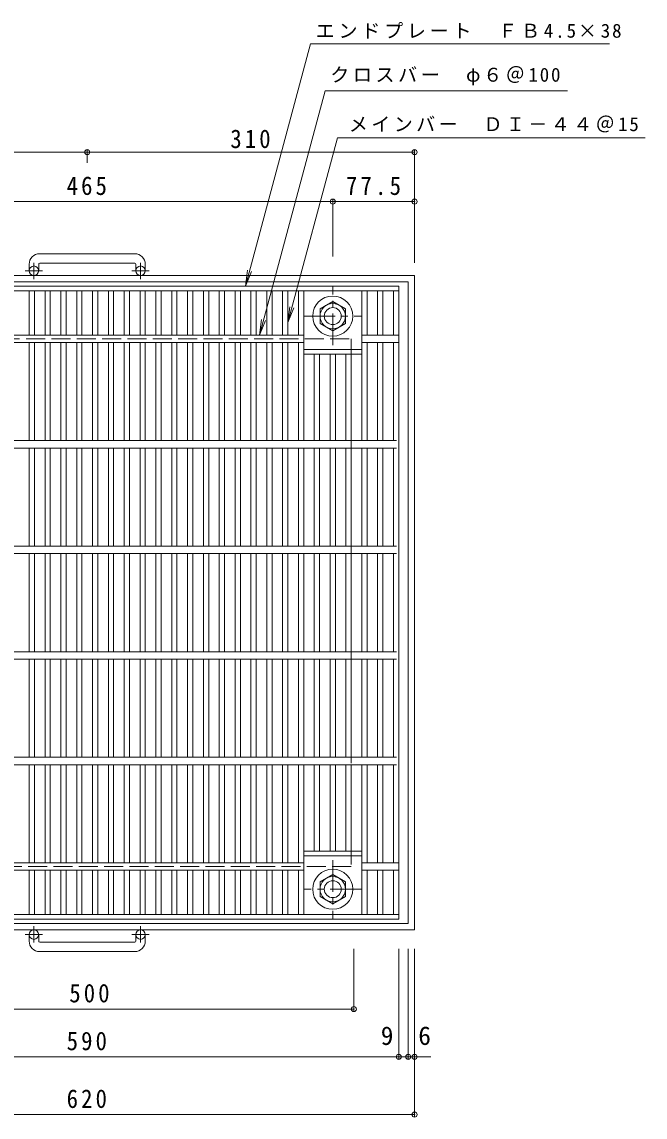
# Model space of a CAD drawing. Units: millimetres at full size, sheet at 1:6. Extents: x -1006 to 940, y -829 to 817.
# Drawn here: x -504 to 86, y -221 to 817 of the extents above; entities that cross this region are included whole.
import ezdxf
from ezdxf.enums import TextEntityAlignment as Align

# ---------------------------------------------------------------- set-up
doc = ezdxf.new("R2010")
doc.units = ezdxf.units.MM
doc.header["$LTSCALE"] = 6
doc.header["$PDMODE"] = 32
doc.header["$PDSIZE"] = 4.8
doc.linetypes.add('CHAIN1', pattern=[8, 5, -1, 1, -1])
doc.linetypes.add('DASHED3', pattern=[4, 3, -1])
for name, color, linetype, lineweight in [('E-1', 2, 'Continuous', 9), ('E-2', 3, 'Continuous', 9), ('E-4', 7, 'Continuous', 9), ('E-5', 7, 'Continuous', 9)]:
    doc.layers.add(name, color=color, linetype=linetype, lineweight=lineweight)
doc.styles.add('ＭＳ ゴシック', font='')
doc.styles.get('ＭＳ ゴシック').set_extended_font_data('MS Gothic')

msp = doc.modelspace()

# ---------------------------------------------------------------- linework, layer by layer
at = {"layer": 'E-1'}
for p, q in [((-397.443, 597.416), (-487.443, 597.416)), ((-497.443, 587.417), (-497.443, 581.317)), ((-488.443, 587.417), (-488.443, 581.317)), ((-487.443, 588.417), (-397.443, 588.417)), ((-396.443, 587.417), (-396.443, 581.317)), ((-387.443, 587.417), (-387.443, 581.317)), ((-752.442, 576.817), (-132.443, 576.817)), ((-746.443, 570.817), (-138.443, 570.817)), ((-138.443, 570.817), (-138.443, -37.183)), ((-132.443, 576.817), (-132.443, -43.183)), ((-746.443, -37.183), (-138.443, -37.183)), ((-752.442, -43.183), (-132.443, -43.183)), ((-497.443, -53.784), (-497.443, -47.683)), ((-488.443, -53.784), (-488.443, -47.683)), ((-396.443, -53.784), (-396.443, -47.683)), ((-387.443, -53.784), (-387.443, -47.683)), ((-487.443, -54.783), (-397.443, -54.783)), ((-397.443, -63.784), (-487.443, -63.784))]:
    msp.add_line(p, q, dxfattribs=at)
at = {"layer": 'E-1', "linetype": 'CHAIN1'}
for p, q in [((-484.779, 581.317), (-501.187, 581.317)), ((-492.943, 573.209), (-492.943, 588.807)), ((-383.78, 581.317), (-400.187, 581.317)), ((-391.942, 573.209), (-391.942, 588.807)), ((-209.943, 510.68), (-209.943, 565.954)), ((-237.579, 538.317), (-182.306, 538.317)), ((-209.943, 22.953), (-209.943, -32.32)), ((-182.306, -4.684), (-237.58, -4.684)), ((-492.943, -39.576), (-492.943, -55.173)), ((-391.942, -39.576), (-391.942, -55.173)), ((-484.779, -47.683), (-501.187, -47.683)), ((-383.78, -47.683), (-400.187, -47.683))]:
    msp.add_line(p, q, dxfattribs=at)
at = {"layer": 'E-1', "linetype": 'DASHED3'}
for p, q in [((-692.442, 516.816), (-192.443, 516.816)), ((-192.443, 516.816), (-192.443, 16.817)), ((-192.443, 16.817), (-692.442, 16.817))]:
    msp.add_line(p, q, dxfattribs=at)
at = {"layer": 'E-1'}
for points in [[(-197.942, 545.244), (-197.942, 531.388), (-209.943, 524.46), (-221.942, 531.388), (-221.942, 545.244), (-209.943, 552.173)], [(-221.943, -11.611), (-221.943, 2.245), (-209.943, 9.174), (-197.943, 2.245), (-197.943, -11.611), (-209.943, -18.54)]]:
    msp.add_lwpolyline(points, close=True, dxfattribs=at)
for centre, radius in [((-492.943, 581.317), 4.5), ((-391.942, 581.317), 4.5), ((-209.943, 538.317), 19), ((-209.943, 538.317), 12), ((-209.943, 538.317), 8), ((-209.943, -4.684), 19), ((-209.943, -4.684), 12), ((-209.943, -4.684), 8), ((-492.943, -47.683), 4.5), ((-391.942, -47.683), 4.5)]:
    msp.add_circle(centre, radius, dxfattribs=at)
for centre, radius, start, end in [((-487.443, 587.417), 10, 90, 180), ((-397.443, 587.417), 10, 0, 90), ((-487.443, 587.417), 1, 90, 180), ((-397.443, 587.417), 1, 0, 90), ((-487.443, -53.784), 10, 180, 270), ((-487.443, -53.784), 1, 180, 270), ((-397.443, -53.784), 10, 270, 0), ((-397.443, -53.784), 1, 270, 0)]:
    msp.add_arc(centre, radius, start, end, dxfattribs=at)
at = {"layer": 'E-2'}
for p, q in [((-737.443, 566.817), (-147.442, 566.817)), ((-737.443, 562.317), (-147.442, 562.317)), ((-497.443, 520.316), (-497.443, 562.317)), ((-492.442, 520.316), (-492.442, 562.317)), ((-482.443, 520.316), (-482.443, 562.317)), ((-477.442, 520.316), (-477.442, 562.317)), ((-467.443, 520.316), (-467.443, 562.317)), ((-462.442, 520.316), (-462.442, 562.317)), ((-452.443, 520.316), (-452.443, 562.317)), ((-447.442, 520.316), (-447.442, 562.317)), ((-437.443, 520.316), (-437.443, 562.317)), ((-432.442, 520.316), (-432.442, 562.317)), ((-422.443, 520.316), (-422.443, 562.317)), ((-417.442, 520.316), (-417.442, 562.317)), ((-407.443, 520.316), (-407.443, 562.317)), ((-402.442, 520.316), (-402.442, 562.317)), ((-392.443, 520.316), (-392.443, 562.317)), ((-387.442, 520.316), (-387.442, 562.317)), ((-377.443, 520.316), (-377.443, 562.317)), ((-372.442, 520.316), (-372.442, 562.317)), ((-362.443, 520.316), (-362.443, 562.317)), ((-357.442, 520.316), (-357.442, 562.317)), ((-347.443, 520.316), (-347.443, 562.317)), ((-342.442, 520.316), (-342.442, 562.317)), ((-332.443, 520.316), (-332.443, 562.317)), ((-327.442, 520.316), (-327.442, 562.317)), ((-317.443, 520.316), (-317.443, 562.317)), ((-312.442, 520.316), (-312.442, 562.317)), ((-302.443, 520.316), (-302.443, 562.317)), ((-297.442, 520.316), (-297.442, 562.317)), ((-287.443, 520.316), (-287.443, 562.317)), ((-282.442, 520.316), (-282.442, 562.317)), ((-272.443, 520.316), (-272.443, 562.317)), ((-267.442, 520.316), (-267.442, 562.317)), ((-257.443, 520.316), (-257.443, 562.317)), ((-252.442, 520.316), (-252.442, 562.317)), ((-242.443, 520.316), (-242.443, 562.317)), ((-237.442, 420.316), (-237.442, 562.317)), ((-182.443, 420.316), (-182.443, 562.317)), ((-177.442, 520.316), (-177.442, 562.317)), ((-167.443, 520.316), (-167.443, 562.317)), ((-162.442, 520.316), (-162.442, 562.317)), ((-152.443, 520.316), (-152.443, 562.317)), ((-147.442, -33.183), (-147.442, 566.817)), ((-237.442, 520.316), (-647.263, 520.316)), ((-147.442, 520.316), (-182.443, 520.316)), ((-237.442, 513.316), (-647.263, 513.316)), ((-497.443, 420.316), (-497.443, 513.316)), ((-492.442, 420.316), (-492.442, 513.316)), ((-482.443, 420.316), (-482.443, 513.316)), ((-477.442, 420.316), (-477.442, 513.316)), ((-467.443, 420.316), (-467.443, 513.316)), ((-462.442, 420.316), (-462.442, 513.316)), ((-452.443, 420.316), (-452.443, 513.316)), ((-447.442, 420.316), (-447.442, 513.316)), ((-437.443, 420.316), (-437.443, 513.316)), ((-432.442, 420.316), (-432.442, 513.316)), ((-422.443, 420.316), (-422.443, 513.316)), ((-417.442, 420.316), (-417.442, 513.316)), ((-407.443, 420.316), (-407.443, 513.316)), ((-402.442, 420.316), (-402.442, 513.316)), ((-392.443, 420.316), (-392.443, 513.316)), ((-387.442, 420.316), (-387.442, 513.316)), ((-377.443, 420.316), (-377.443, 513.316)), ((-372.442, 420.316), (-372.442, 513.316)), ((-362.443, 420.316), (-362.443, 513.316)), ((-357.442, 420.316), (-357.442, 513.316)), ((-347.443, 420.316), (-347.443, 513.316)), ((-342.442, 420.316), (-342.442, 513.316)), ((-332.443, 420.316), (-332.443, 513.316)), ((-327.442, 420.316), (-327.442, 513.316)), ((-317.443, 420.316), (-317.443, 513.316)), ((-312.442, 420.316), (-312.442, 513.316)), ((-302.443, 420.316), (-302.443, 513.316)), ((-297.442, 420.316), (-297.442, 513.316)), ((-287.443, 420.316), (-287.443, 513.316)), ((-282.442, 420.316), (-282.442, 513.316)), ((-272.443, 420.316), (-272.443, 513.316)), ((-267.442, 420.316), (-267.442, 513.316)), ((-257.443, 420.316), (-257.443, 513.316)), ((-252.442, 420.316), (-252.442, 513.316)), ((-242.443, 420.316), (-242.443, 513.316)), ((-147.442, 513.316), (-182.443, 513.316)), ((-177.442, 420.316), (-177.442, 513.316)), ((-167.443, 420.316), (-167.443, 513.316)), ((-162.442, 420.316), (-162.442, 513.316)), ((-152.443, 420.316), (-152.443, 513.316)), ((-237.442, 506.817), (-182.443, 506.817)), ((-237.442, 502.317), (-182.443, 502.317)), ((-227.443, 420.316), (-227.443, 502.317)), ((-222.442, 420.316), (-222.442, 502.317)), ((-212.443, 420.316), (-212.443, 502.317)), ((-207.442, 420.316), (-207.442, 502.317)), ((-197.443, 420.316), (-197.443, 502.317)), ((-192.442, 420.316), (-192.442, 502.317)), ((-149.443, 420.316), (-737.443, 420.316)), ((-149.443, 413.316), (-737.443, 413.316)), ((-497.443, 320.316), (-497.443, 413.316)), ((-492.442, 320.316), (-492.442, 413.316)), ((-482.443, 320.316), (-482.443, 413.316)), ((-477.442, 320.316), (-477.442, 413.316)), ((-467.443, 320.316), (-467.443, 413.316)), ((-462.442, 320.316), (-462.442, 413.316)), ((-452.443, 320.316), (-452.443, 413.316)), ((-447.442, 320.316), (-447.442, 413.316)), ((-437.443, 320.316), (-437.443, 413.316)), ((-432.442, 320.316), (-432.442, 413.316)), ((-422.443, 320.316), (-422.443, 413.316)), ((-417.442, 320.316), (-417.442, 413.316)), ((-407.443, 320.316), (-407.443, 413.316)), ((-402.442, 320.316), (-402.442, 413.316)), ((-392.443, 320.316), (-392.443, 413.316)), ((-387.442, 320.316), (-387.442, 413.316)), ((-377.443, 320.316), (-377.443, 413.316)), ((-372.442, 320.316), (-372.442, 413.316)), ((-362.443, 320.316), (-362.443, 413.316)), ((-357.442, 320.316), (-357.442, 413.316)), ((-347.443, 320.316), (-347.443, 413.316)), ((-342.442, 320.316), (-342.442, 413.316)), ((-332.443, 320.316), (-332.443, 413.316)), ((-327.442, 320.316), (-327.442, 413.316)), ((-317.443, 320.316), (-317.443, 413.316)), ((-312.442, 320.316), (-312.442, 413.316)), ((-302.443, 320.316), (-302.443, 413.316)), ((-297.442, 320.316), (-297.442, 413.316)), ((-287.443, 320.316), (-287.443, 413.316)), ((-282.442, 320.316), (-282.442, 413.316)), ((-272.443, 320.316), (-272.443, 413.316)), ((-267.442, 320.316), (-267.442, 413.316)), ((-257.443, 320.316), (-257.443, 413.316)), ((-252.442, 320.316), (-252.442, 413.316)), ((-242.443, 320.316), (-242.443, 413.316)), ((-237.442, 320.316), (-237.442, 413.316)), ((-227.443, 320.316), (-227.443, 413.316)), ((-222.442, 320.316), (-222.442, 413.316)), ((-212.443, 320.316), (-212.443, 413.316)), ((-207.442, 320.316), (-207.442, 413.316)), ((-197.443, 320.316), (-197.443, 413.316)), ((-192.442, 320.316), (-192.442, 413.316)), ((-182.443, 320.316), (-182.443, 413.316)), ((-177.442, 320.316), (-177.442, 413.316)), ((-167.443, 320.316), (-167.443, 413.316)), ((-162.442, 320.316), (-162.442, 413.316)), ((-152.443, 320.316), (-152.443, 413.316)), ((-149.443, 320.316), (-737.443, 320.316)), ((-149.443, 313.316), (-737.443, 313.316)), ((-497.443, 220.316), (-497.443, 313.316)), ((-492.442, 220.316), (-492.442, 313.316)), ((-482.443, 220.316), (-482.443, 313.316)), ((-477.442, 220.316), (-477.442, 313.316)), ((-467.443, 220.316), (-467.443, 313.316)), ((-462.442, 220.316), (-462.442, 313.316)), ((-452.443, 220.316), (-452.443, 313.316)), ((-447.442, 220.316), (-447.442, 313.316)), ((-437.443, 220.316), (-437.443, 313.316)), ((-432.442, 220.316), (-432.442, 313.316)), ((-422.443, 220.316), (-422.443, 313.316)), ((-417.442, 220.316), (-417.442, 313.316)), ((-407.443, 220.316), (-407.443, 313.316)), ((-402.442, 220.316), (-402.442, 313.316)), ((-392.443, 220.316), (-392.443, 313.316)), ((-387.442, 220.316), (-387.442, 313.316)), ((-377.443, 220.316), (-377.443, 313.316)), ((-372.442, 220.316), (-372.442, 313.316)), ((-362.443, 220.316), (-362.443, 313.316)), ((-357.442, 220.316), (-357.442, 313.316)), ((-347.443, 220.316), (-347.443, 313.316)), ((-342.442, 220.316), (-342.442, 313.316)), ((-332.443, 220.316), (-332.443, 313.316)), ((-327.442, 220.316), (-327.442, 313.316)), ((-317.443, 220.316), (-317.443, 313.316)), ((-312.442, 220.316), (-312.442, 313.316)), ((-302.443, 220.316), (-302.443, 313.316)), ((-297.442, 220.316), (-297.442, 313.316)), ((-287.443, 220.316), (-287.443, 313.316)), ((-282.442, 220.316), (-282.442, 313.316)), ((-272.443, 220.316), (-272.443, 313.316)), ((-267.442, 220.316), (-267.442, 313.316)), ((-257.443, 220.316), (-257.443, 313.316)), ((-252.442, 220.316), (-252.442, 313.316)), ((-242.443, 220.316), (-242.443, 313.316)), ((-237.442, 220.316), (-237.442, 313.316)), ((-227.443, 220.316), (-227.443, 313.316)), ((-222.442, 220.316), (-222.442, 313.316)), ((-212.443, 220.316), (-212.443, 313.316)), ((-207.442, 220.316), (-207.442, 313.316)), ((-197.443, 220.316), (-197.443, 313.316)), ((-192.442, 220.316), (-192.442, 313.316)), ((-182.443, 220.316), (-182.443, 313.316)), ((-177.442, 220.316), (-177.442, 313.316)), ((-167.443, 220.316), (-167.443, 313.316)), ((-162.442, 220.316), (-162.442, 313.316)), ((-152.443, 220.316), (-152.443, 313.316)), ((-149.443, 220.316), (-737.443, 220.316)), ((-149.443, 213.316), (-737.443, 213.316)), ((-497.443, 120.316), (-497.443, 213.316)), ((-492.442, 120.316), (-492.442, 213.316)), ((-482.443, 120.316), (-482.443, 213.316)), ((-477.442, 120.316), (-477.442, 213.316)), ((-467.443, 120.316), (-467.443, 213.316)), ((-462.442, 120.316), (-462.442, 213.316)), ((-452.443, 120.316), (-452.443, 213.316)), ((-447.442, 120.316), (-447.442, 213.316)), ((-437.443, 120.316), (-437.443, 213.316)), ((-432.442, 120.316), (-432.442, 213.316)), ((-422.443, 120.316), (-422.443, 213.316)), ((-417.442, 120.316), (-417.442, 213.316)), ((-407.443, 120.316), (-407.443, 213.316)), ((-402.442, 120.316), (-402.442, 213.316)), ((-392.443, 120.316), (-392.443, 213.316)), ((-387.442, 120.316), (-387.442, 213.316)), ((-377.443, 120.316), (-377.443, 213.316)), ((-372.442, 120.316), (-372.442, 213.316)), ((-362.443, 120.316), (-362.443, 213.316)), ((-357.442, 120.316), (-357.442, 213.316)), ((-347.443, 120.316), (-347.443, 213.316)), ((-342.442, 120.316), (-342.442, 213.316)), ((-332.443, 120.316), (-332.443, 213.316)), ((-327.442, 120.316), (-327.442, 213.316)), ((-317.443, 120.316), (-317.443, 213.316)), ((-312.442, 120.316), (-312.442, 213.316)), ((-302.443, 120.316), (-302.443, 213.316)), ((-297.442, 120.316), (-297.442, 213.316)), ((-287.443, 120.316), (-287.443, 213.316)), ((-282.442, 120.316), (-282.442, 213.316)), ((-272.443, 120.316), (-272.443, 213.316)), ((-267.442, 120.316), (-267.442, 213.316)), ((-257.443, 120.316), (-257.443, 213.316)), ((-252.442, 120.316), (-252.442, 213.316)), ((-242.443, 120.316), (-242.443, 213.316)), ((-237.442, 120.316), (-237.442, 213.316)), ((-227.443, 120.316), (-227.443, 213.316)), ((-222.442, 120.316), (-222.442, 213.316)), ((-212.443, 120.316), (-212.443, 213.316)), ((-207.442, 120.316), (-207.442, 213.316)), ((-197.443, 120.316), (-197.443, 213.316)), ((-192.442, 120.316), (-192.442, 213.316)), ((-182.443, 120.316), (-182.443, 213.316)), ((-177.442, 120.316), (-177.442, 213.316)), ((-167.443, 120.316), (-167.443, 213.316)), ((-162.442, 120.316), (-162.442, 213.316)), ((-152.443, 120.316), (-152.443, 213.316)), ((-149.443, 120.316), (-737.443, 120.316)), ((-149.443, 113.316), (-737.443, 113.316)), ((-497.443, 20.316), (-497.443, 113.316)), ((-492.442, 20.316), (-492.442, 113.316)), ((-482.443, 20.316), (-482.443, 113.316)), ((-477.442, 20.316), (-477.442, 113.316)), ((-467.443, 20.316), (-467.443, 113.316)), ((-462.442, 20.316), (-462.442, 113.316)), ((-452.443, 20.316), (-452.443, 113.316)), ((-447.442, 20.316), (-447.442, 113.316)), ((-437.443, 20.316), (-437.443, 113.316)), ((-432.442, 20.316), (-432.442, 113.316)), ((-422.443, 20.316), (-422.443, 113.316)), ((-417.442, 20.316), (-417.442, 113.316)), ((-407.443, 20.316), (-407.443, 113.316)), ((-402.442, 20.316), (-402.442, 113.316)), ((-392.443, 20.316), (-392.443, 113.316)), ((-387.442, 20.316), (-387.442, 113.316)), ((-377.443, 20.316), (-377.443, 113.316)), ((-372.442, 20.316), (-372.442, 113.316)), ((-362.443, 20.316), (-362.443, 113.316)), ((-357.442, 20.316), (-357.442, 113.316)), ((-347.443, 20.316), (-347.443, 113.316)), ((-342.442, 20.316), (-342.442, 113.316)), ((-332.443, 20.316), (-332.443, 113.316)), ((-327.442, 20.316), (-327.442, 113.316)), ((-317.443, 20.316), (-317.443, 113.316)), ((-312.442, 20.316), (-312.442, 113.316)), ((-302.443, 20.316), (-302.443, 113.316)), ((-297.442, 20.316), (-297.442, 113.316)), ((-287.443, 20.316), (-287.443, 113.316)), ((-282.442, 20.316), (-282.442, 113.316)), ((-272.443, 20.316), (-272.443, 113.316)), ((-267.442, 20.316), (-267.442, 113.316)), ((-257.443, 20.316), (-257.443, 113.316)), ((-252.442, 20.316), (-252.442, 113.316)), ((-242.443, 20.316), (-242.443, 113.316)), ((-237.442, -28.684), (-237.442, 113.316)), ((-227.443, 31.317), (-227.443, 113.316)), ((-222.442, 31.317), (-222.442, 113.316)), ((-212.443, 31.317), (-212.443, 113.316)), ((-207.442, 31.317), (-207.442, 113.316)), ((-197.443, 31.317), (-197.443, 113.316)), ((-192.442, 31.317), (-192.442, 113.316)), ((-182.443, -28.684), (-182.443, 113.316)), ((-177.442, 20.316), (-177.442, 113.316)), ((-167.443, 20.316), (-167.443, 113.316)), ((-162.442, 20.316), (-162.442, 113.316)), ((-152.443, 20.316), (-152.443, 113.316)), ((-237.442, 31.317), (-182.443, 31.317)), ((-237.442, 26.817), (-182.443, 26.817)), ((-237.442, 20.316), (-647.263, 20.316)), ((-237.442, 13.316), (-647.263, 13.316)), ((-497.443, -28.684), (-497.443, 13.316)), ((-492.442, -28.684), (-492.442, 13.316)), ((-482.443, -28.684), (-482.443, 13.316)), ((-477.442, -28.684), (-477.442, 13.316)), ((-467.443, -28.684), (-467.443, 13.316)), ((-462.442, -28.684), (-462.442, 13.316)), ((-452.443, -28.684), (-452.443, 13.316)), ((-447.442, -28.684), (-447.442, 13.316)), ((-437.443, -28.684), (-437.443, 13.316)), ((-432.442, -28.684), (-432.442, 13.316)), ((-422.443, -28.684), (-422.443, 13.316)), ((-417.442, -28.684), (-417.442, 13.316)), ((-407.443, -28.684), (-407.443, 13.316)), ((-402.442, -28.684), (-402.442, 13.316)), ((-392.443, -28.684), (-392.443, 13.316)), ((-387.442, -28.684), (-387.442, 13.316)), ((-377.443, -28.684), (-377.443, 13.316)), ((-372.442, -28.684), (-372.442, 13.316)), ((-362.443, -28.684), (-362.443, 13.316)), ((-357.442, -28.684), (-357.442, 13.316)), ((-347.443, -28.684), (-347.443, 13.316)), ((-342.442, -28.684), (-342.442, 13.316)), ((-332.443, -28.684), (-332.443, 13.316)), ((-327.442, -28.684), (-327.442, 13.316)), ((-317.443, -28.684), (-317.443, 13.316)), ((-312.442, -28.684), (-312.442, 13.316)), ((-302.443, -28.684), (-302.443, 13.316)), ((-297.442, -28.684), (-297.442, 13.316)), ((-287.443, -28.684), (-287.443, 13.316)), ((-282.442, -28.684), (-282.442, 13.316)), ((-272.443, -28.684), (-272.443, 13.316)), ((-267.442, -28.684), (-267.442, 13.316)), ((-257.443, -28.684), (-257.443, 13.316)), ((-252.442, -28.684), (-252.442, 13.316)), ((-242.443, -28.684), (-242.443, 13.316)), ((-147.442, 20.316), (-182.443, 20.316)), ((-147.442, 13.316), (-182.443, 13.316)), ((-177.442, -28.684), (-177.442, 13.316)), ((-167.443, -28.684), (-167.443, 13.316)), ((-162.442, -28.684), (-162.442, 13.316)), ((-152.443, -28.684), (-152.443, 13.316)), ((-147.442, -28.684), (-737.443, -28.684))]:
    msp.add_line(p, q, dxfattribs=at)
msp.add_lwpolyline([(-147.442, -33.183), (-737.443, -33.183), (-737.443, 566.817)], dxfattribs=at)
at = {"layer": 'E-4'}
for p, q in [((-442.443, 695.459), (-442.443, 683.377)), ((-132.443, 695.459), (-132.443, 588.817)), ((-752.442, 693.659), (-442.443, 693.659)), ((-442.443, 693.659), (-132.443, 693.659)), ((-674.943, 646.816), (-209.943, 646.816)), ((-209.943, 648.616), (-209.943, 594.816)), ((-209.943, 646.816), (-132.443, 646.816)), ((-189.943, -119.983), (-189.943, -61.183)), ((-147.442, -165.3), (-147.442, -61.183)), ((-138.443, -165.3), (-138.443, -61.183)), ((-132.443, -219.983), (-132.443, -61.183)), ((-689.942, -118.183), (-189.943, -118.183)), ((-737.443, -163.5), (-147.442, -163.5)), ((-147.442, -163.5), (-138.443, -163.5)), ((-138.443, -163.5), (-132.443, -163.5)), ((-132.443, -163.5), (-116.916, -163.5)), ((-752.442, -218.183), (-132.443, -218.183))]:
    msp.add_line(p, q, dxfattribs=at)
for p in [(-442.443, 693.659), (-132.443, 693.659), (-209.943, 646.816), (-132.443, 646.816), (-189.943, -118.183), (-147.442, -163.5), (-138.443, -163.5), (-132.443, -163.5), (-132.443, -218.183)]:
    msp.add_point(p, dxfattribs=at)
at = {"layer": 'E-5'}
for p, q in [((-279.282, 520.316), (-217.251, 751.819)), ((-217.251, 751.819), (12.45, 751.819)), ((-252.442, 532.291), (-205.544, 707.319)), ((85.883, 707.319), (-205.544, 707.319)), ((-292.575, 566.816), (-290.617, 581.688)), ((-292.575, 566.816), (-286.835, 580.675)), ((-252.442, 532.291), (-250.485, 547.163)), ((-252.442, 532.291), (-246.702, 546.149)), ((-279.282, 520.316), (-277.324, 535.188)), ((-279.282, 520.316), (-273.542, 534.174))]:
    msp.add_line(p, q, dxfattribs=at)
msp.add_lwpolyline([(-292.575, 566.816), (-231.08, 796.318), (52.055, 796.318)], dxfattribs=at)

# ---------------------------------------------------------------- texts
at = {"layer": 'E-4', "color": 2, "style": 'ＭＳ ゴシック'}
for s, p in [('9', (-164.436, -157.5)), ('6', (-128.916, -157.5))]:
    msp.add_text(s, height=17.6, dxfattribs=at).set_placement(p, align=Align.BOTTOM_LEFT)
at = {"layer": 'E-4', "color": 2, "char_height": 17.6, "attachment_point": 7, "style": 'ＭＳ ゴシック'}
for s, insert in [('\\T1.27;\\W0.9;310', (-306.943, 697.259)), ('\\T1.27;\\W0.9;465', (-461.943, 652.816)), ('\\T1.28;\\W0.9;77.5', (-197.443, 652.816)), ('\\T1.27;\\W0.9;500', (-459.442, -112.183)), ('\\T1.27;\\W0.9;590', (-461.943, -157.5)), ('\\T1.27;\\W0.9;620', (-461.943, -212.183))]:
    msp.add_mtext(s, dxfattribs=dict(at, insert=insert))
at = {"layer": 'E-5', "char_height": 13.2, "attachment_point": 7, "style": 'ＭＳ ゴシック'}
for s, insert in [('\\T1.2;エンドプレート\u3000ＦＢ4.5×38', (-226.08, 801.318)), ('\\T1.19;クロスバー\u3000φ６＠100', (-212.251, 756.819)), ('\\T1.18;メインバー\u3000ＤＩ－４４＠15', (-194.617, 712.319))]:
    msp.add_mtext(s, dxfattribs=dict(at, insert=insert))

doc.saveas('drawing.dxf')
